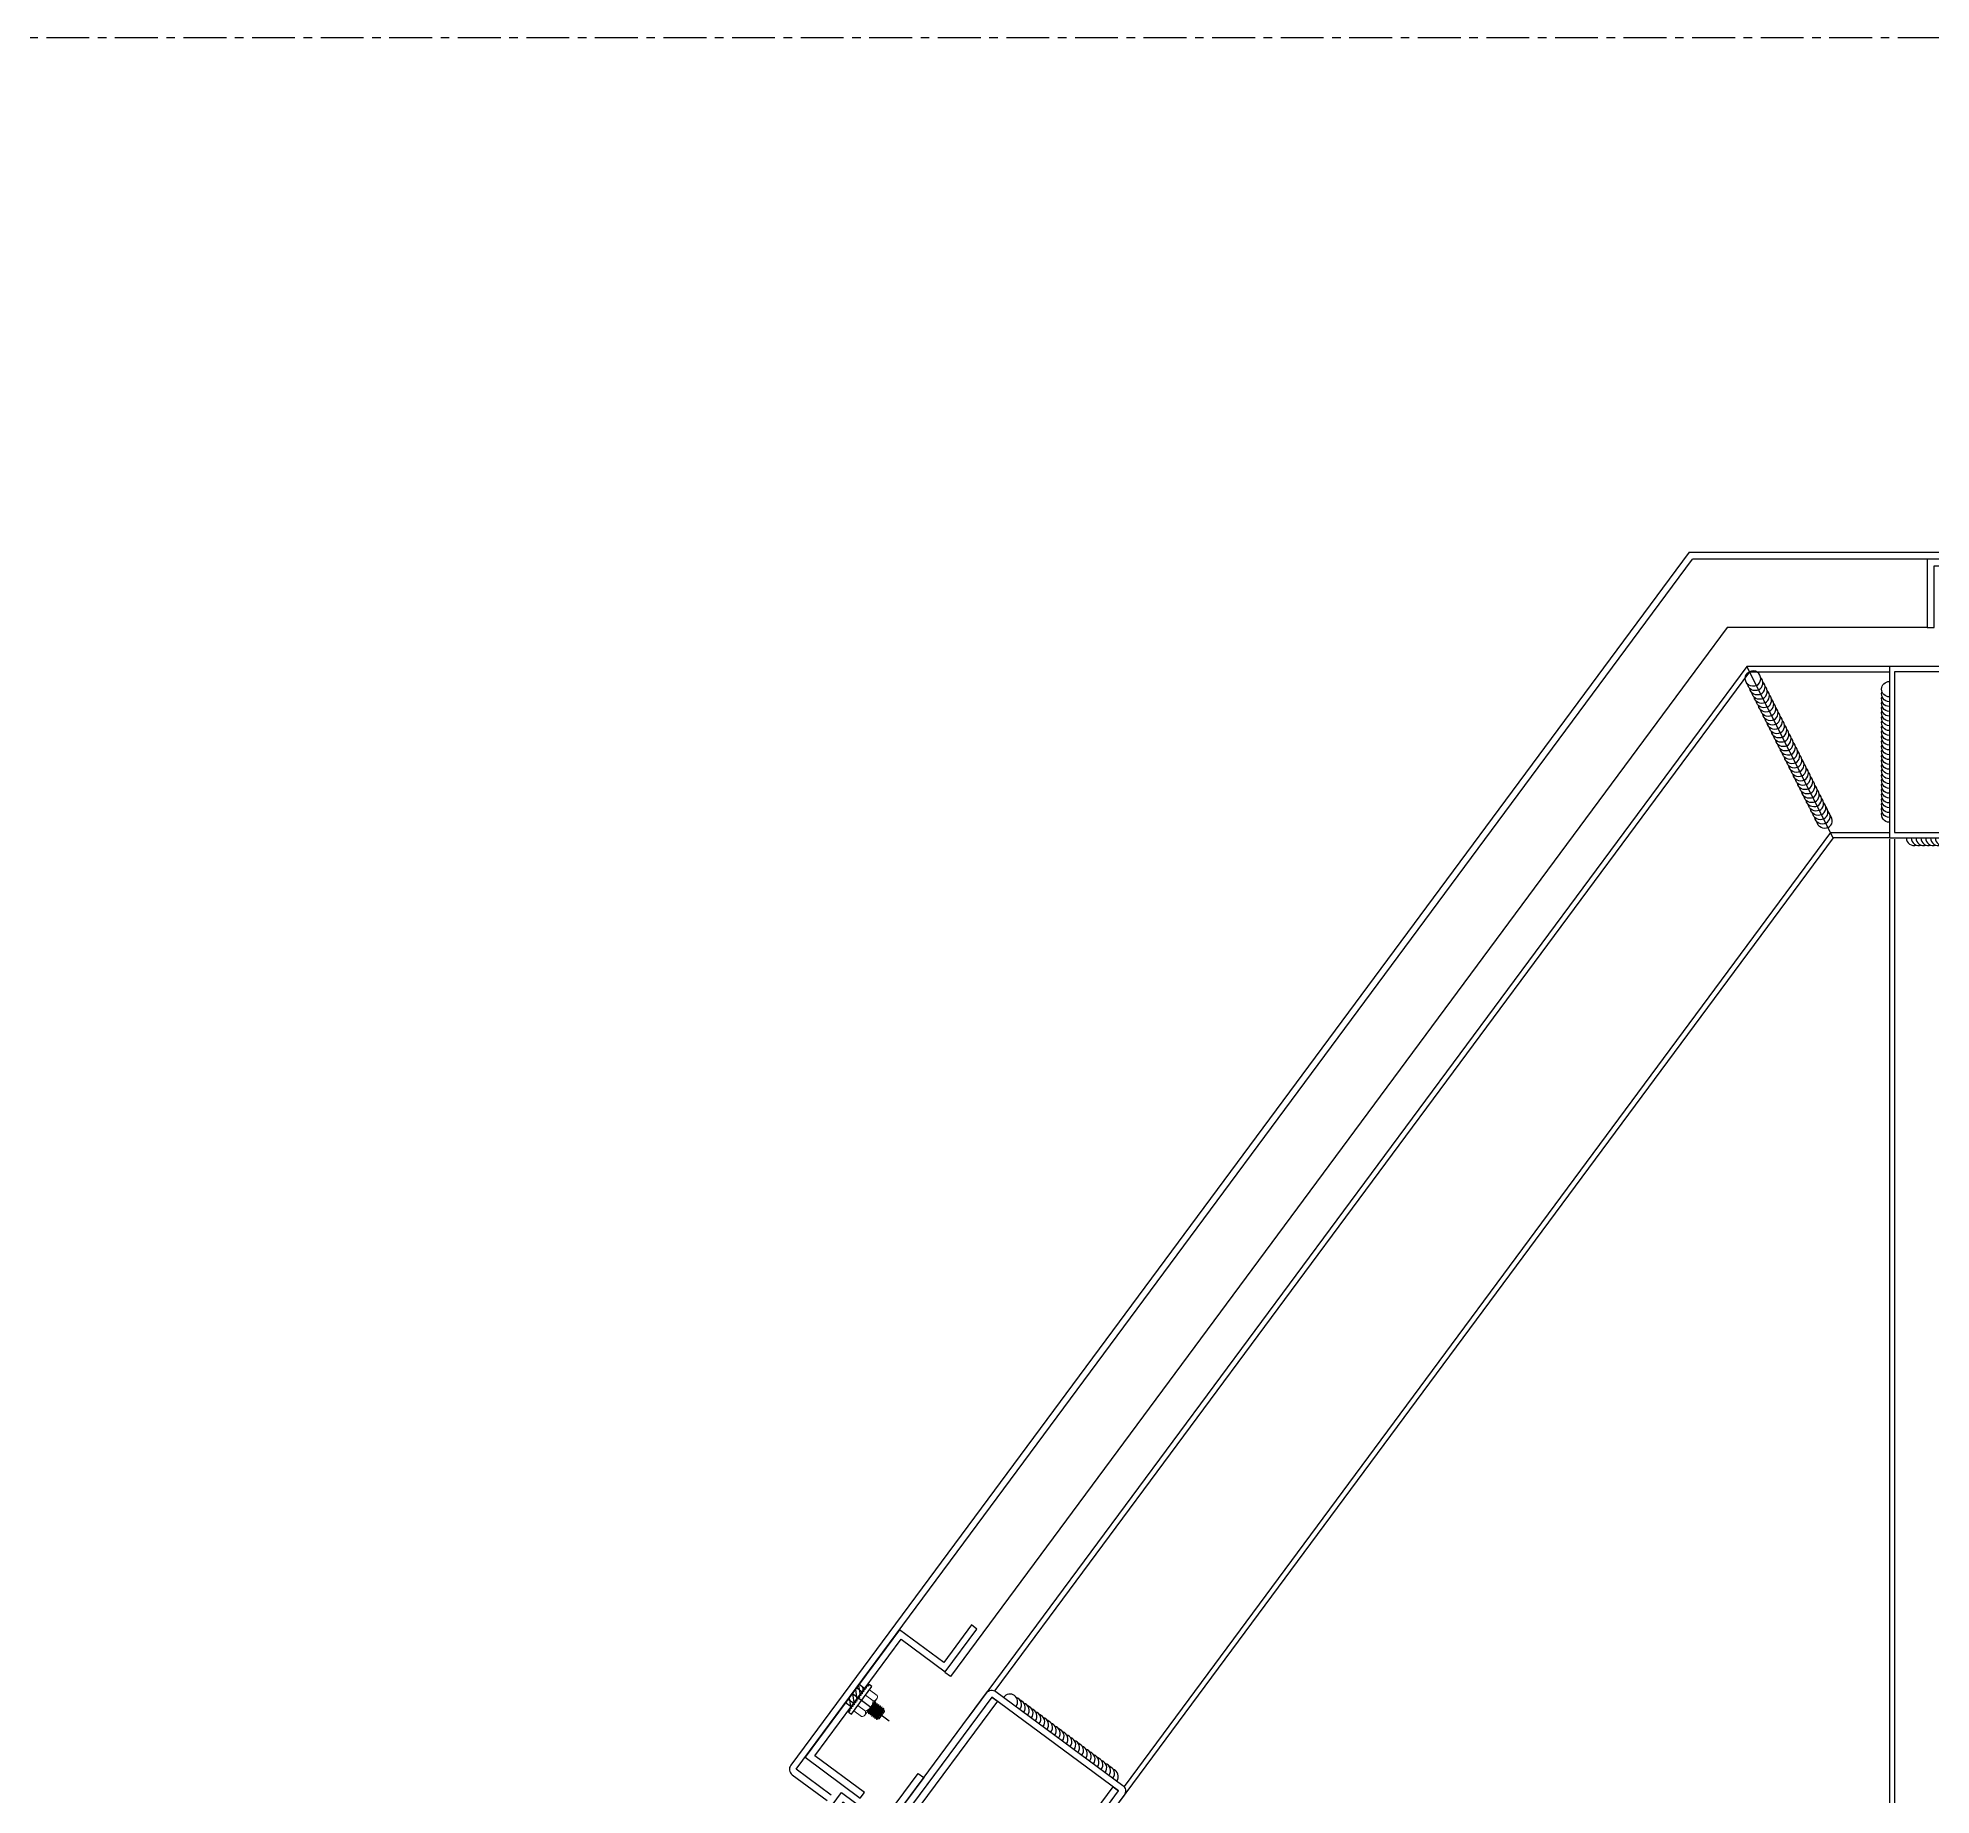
# Model space of a CAD drawing. Extents: x -3378 to 102197, y -3799 to 48702.
# Drawn here: x 55129 to 55957, y 32779 to 33548 of the extents above; entities that cross this region are included whole.
import ezdxf

# ---------------------------------------------------------------- set-up
doc = ezdxf.new("R2010")
doc.units = 0
doc.linetypes.add('CENTER', pattern=[2, 1.25, -0.25, 0.25, -0.25])
for name, color, linetype in [('11', 11, 'Continuous'), ('24WELD', 55, 'Continuous'), ('3', 3, 'Continuous'), ('4', 4, 'Continuous'), ('6', 6, 'Continuous'), ('BCM-DIM', 54, 'Continuous'), ('GM_SECT_15', 15, 'Continuous'), ('中心線 CENTER', 6, 'CENTER'), ('視覺模型鋁擠型暫替', 4, 'Continuous'), ('金屬面材 METAL PANEL', 2, 'Continuous')]:
    doc.layers.add(name, color=color, linetype=linetype)
doc.layers.add('12', color=3, linetype='Continuous', lineweight=9)
doc.layers.add('不顯示', color=254, linetype='Continuous', plot=False)
doc.styles.add('DIM', font='simplex.shx', dxfattribs={"bigfont": 'chineset.shx'})

# ---------------------------------------------------------------- blocks, each defined once
blk = doc.blocks.new('A$C19b21843')
at = {"layer": '11'}
blk.add_lwpolyline([(3.5, 4), (3, 3.5), (3.5, 3), (3, 2.5), (3.5, 2), (3, 1.5), (3.5, 1), (3.5, 0), (5, 0), (5, 15), (3.5, 15), (3.5, 14), (3, 13.5), (3.5, 13), (3, 12.5), (3.5, 12), (3, 11.5), (3.5, 11), (3, 10.5), (3.5, 10), (3, 9.5), (3.5, 9), (3, 8.5), (3.5, 8), (3, 7.5), (3.5, 7), (3, 6.5), (3.5, 6), (3, 5.5), (3.5, 5), (3, 4.5)], close=True, dxfattribs=at)
at = {"layer": '12'}
for p, q in [((5, 13.25), (9.17, 13.25)), ((9.17, 10.37), (5, 10.37)), ((10, 11.81), (10, 3.19)), ((10, 10.03), (10.19, 10.03)), ((10.46, 10.5), (10.89, 4.57)), ((10.73, 10.03), (11.06, 10.03)), ((11.34, 10.5), (11.77, 4.57)), ((11.61, 10.03), (11.94, 10.03)), ((12.21, 10.5), (12.64, 4.57)), ((12.48, 10.03), (12.81, 10.03)), ((13.09, 10.5), (13.52, 4.57)), ((13.36, 10.03), (13.69, 10.03)), ((13.96, 10.5), (14.39, 4.57)), ((14.23, 10.03), (14.56, 10.03)), ((14.84, 10.5), (15.27, 4.57)), ((9.17, 4.63), (5, 4.63)), ((9.17, 1.75), (5, 1.75)), ((10, 4.95), (10.02, 4.57)), ((10.62, 4.97), (10.25, 4.97)), ((11.5, 4.97), (11.13, 4.97)), ((12.38, 4.97), (12, 4.97)), ((13.25, 4.97), (12.88, 4.97)), ((14.12, 4.97), (13.75, 4.97)), ((15, 4.97), (14.63, 4.97))]:
    blk.add_line(p, q, dxfattribs=at)
for points in [[(10, 4.59), (10.02, 4.57), (10.25, 4.97), (10, 8.4)], [(15.11, 10.03), (15.47, 10.03), (15.47, 5.41)], [(15.47, 10.03), (16, 9.5), (16, 5.5), (15.5, 5)]]:
    blk.add_lwpolyline(points, dxfattribs=at)
for points in [[(10.73, 10.03), (10.46, 10.5), (10.19, 10.03), (10.62, 4.97), (10.89, 4.57), (11.13, 4.97)], [(11.61, 10.03), (11.34, 10.5), (11.06, 10.03), (11.5, 4.97), (11.77, 4.57), (12, 4.97)], [(12.48, 10.03), (12.21, 10.5), (11.94, 10.03), (12.38, 4.97), (12.64, 4.57), (12.88, 4.97)], [(13.36, 10.03), (13.09, 10.5), (12.81, 10.03), (13.25, 4.97), (13.52, 4.57), (13.75, 4.97)], [(14.23, 10.03), (13.96, 10.5), (13.69, 10.03), (14.12, 4.97), (14.39, 4.57), (14.63, 4.97)], [(15.11, 10.03), (14.84, 10.5), (14.56, 10.03), (15, 4.97), (15.27, 4.57), (15.5, 4.97)]]:
    blk.add_lwpolyline(points, close=True, dxfattribs=at)
for centre, radius, start, end in [((8.34, 11.81), 1.66, 300, 60), ((4.63, 7.5), 5.37, 327.68598, 32.31401), ((8.34, 3.19), 1.66, 300, 60)]:
    blk.add_arc(centre, radius, start, end, dxfattribs=at)
at = {"layer": '3'}
for p, q in [((0, 12.01), (3.25, 8.75)), ((3, 10.5), (0, 10.5)), ((0, 9.74), (3.12, 6.62)), ((1.77, 12.5), (3.38, 10.88)), ((0, 7.48), (3.49, 3.99)), ((0, 5.22), (2.72, 2.5)), ((0, 4.5), (3, 4.5)), ((0, 2.96), (0.46, 2.5))]:
    blk.add_line(p, q, dxfattribs=at)
at = {"layer": '4'}
blk.add_line((0, 7.5), (20, 7.5), dxfattribs=at)
at = {"layer": '6'}
blk.add_lwpolyline([(0, 12.5), (3, 12.5), (3.5, 12), (3, 11.5), (3.5, 11), (3, 10.5), (3.5, 10), (3, 9.5), (3.5, 9), (3, 8.5), (3.5, 8), (3, 7.5), (3.5, 7), (3, 6.5), (3.5, 6), (3, 5.5), (3.5, 5), (3, 4.5), (3.5, 4), (3, 3.5), (3.5, 3), (3, 2.5), (0, 2.5)], close=True, dxfattribs=at)
blk = doc.blocks.new('75x75x2.3t')
at = {"layer": 'GM_SECT_15'}
for points in [[(0, -75), (75, -75), (75, 0), (0, 0)], [(2.3, -72.7), (72.7, -72.7), (72.7, -2.3), (2.3, -2.3)]]:
    blk.add_lwpolyline(points, close=True, dxfattribs=at)
at = {"layer": '不顯示', "linetype": 'Continuous', "insert": (21.79, -38.48), "char_height": 3.5, "attachment_point": 1, "style": 'DIM'}
blk.add_mtext_dynamic_manual_height_columns('75x75x2.3t', width=3.4858, gutter_width=17.5, heights=[0], dxfattribs=at)
blk = doc.blocks.new('梯形固定件')
at = {"layer": '視覺模型鋁擠型暫替', "linetype": 'Continuous'}
for p, q in [((44.13, 59.58), (46.54, 57.8)), ((3.64, 9.96), (6.05, 8.17))]:
    blk.add_line(p, q, dxfattribs=at)
at = {"layer": '視覺模型鋁擠型暫替', "color": 7, "linetype": 'Continuous'}
for centre, radius, start, end in [((6.05, 8.17), 3, 143.42842, 233.47297), ((6.05, 8.17), 2, 143.42842, 233.4731), ((6.05, 8.17), 1, 143.42842, 233.47346), ((91.52, 7.63), 3, 233.46545, 323.51001), ((91.52, 7.63), 2, 233.46533, 323.51001), ((91.52, 7.63), 1, 233.46496, 323.51001)]:
    blk.add_arc(centre, radius, start, end, dxfattribs=at)
at = {"layer": '視覺模型鋁擠型暫替', "linetype": 'Continuous'}
for radius, start in [(1, 53.472), (3, 53.47248)]:
    blk.add_arc((6.05, 8.17), radius, start, 53.47287, dxfattribs=at)
at = {"layer": '金屬面材 METAL PANEL', "linetype": 'Continuous'}
for points in [[(44.13, 59.58), (3.54, 4.79, 0.61597), (5.96, 0), (84.35, 0, 0.237647), (86.76, 1.21), (99.58, 18.51)], [(3.64, 9.96), (41.72, 61.37, -0.414214), (45.92, 61.99), (101.36, 20.92, -0.414231), (101.99, 16.72), (93.93, 5.85), (91.52, 7.63), (99.58, 18.51), (44.13, 59.58), (6.05, 8.18)]]:
    blk.add_lwpolyline(points, format="xyb", dxfattribs=at)
blk.add_lwpolyline([(46.54, 57.79), (5.96, 3), (84.35, 3), (97.16, 20.3), (99.58, 18.51)], dxfattribs=at)
blk = doc.blocks.new('*U533')
for centre, end in [((-0.29, -9), 16.35291), ((-0.21, -6.5), 16.35291), ((-0.13, -4), 88.14306), ((-0.62, -18.99), 16.35291), ((-0.53, -16.49), 16.35291), ((-0.45, -13.99), 16.35291), ((-0.37, -11.49), 16.35291), ((-0.94, -28.98), 16.35291), ((-0.86, -26.49), 16.35291), ((-0.78, -23.99), 16.35291), ((-0.7, -21.49), 16.35291), ((-1.26, -38.98), 16.35291), ((-1.18, -36.48), 16.35291), ((-1.1, -33.98), 16.35291), ((-1.02, -31.48), 16.35291), ((-1.59, -48.97), 16.35291), ((-1.51, -46.48), 16.35291), ((-1.43, -43.98), 16.35291), ((-1.34, -41.48), 16.35291), ((-1.91, -58.97), 16.35291), ((-1.83, -56.47), 16.35291), ((-1.75, -53.97), 16.35291), ((-1.67, -51.47), 16.35291), ((-2.24, -68.96), 16.35291), ((-2.15, -66.47), 16.35291), ((-2.07, -63.97), 16.35291), ((-1.99, -61.47), 16.35291)]:
    blk.add_arc(centre, 4, 268.14306, end)
blk = doc.blocks.new('*U534')
for centre, end in [((-68.96, 2.24), 286.35291), ((-66.47, 2.15), 286.35291), ((-63.97, 2.07), 286.35291), ((-61.47, 1.99), 286.35291), ((-58.97, 1.91), 286.35291), ((-56.47, 1.83), 286.35291), ((-53.97, 1.75), 286.35291), ((-51.47, 1.67), 286.35291), ((-48.97, 1.59), 286.35291), ((-46.48, 1.51), 286.35291), ((-43.98, 1.43), 286.35291), ((-41.48, 1.34), 286.35291), ((-38.98, 1.26), 286.35291), ((-36.48, 1.18), 286.35291), ((-33.98, 1.1), 286.35291), ((-31.48, 1.02), 286.35291), ((-28.98, 0.94), 286.35291), ((-26.49, 0.86), 286.35291), ((-23.99, 0.78), 286.35291), ((-21.49, 0.7), 286.35291), ((-18.99, 0.62), 286.35291), ((-16.49, 0.53), 286.35291), ((-13.99, 0.45), 286.35291), ((-11.49, 0.37), 286.35291), ((-9, 0.29), 286.35291), ((-6.5, 0.21), 286.35291), ((-4, 0.13), 358.14306)]:
    blk.add_arc(centre, 4, 178.14306, end)
blk = doc.blocks.new('*U535')
for centre, end in [((-76.76, 39.88), 260.75881), ((-74.54, 38.72), 260.75881), ((-72.32, 37.57), 260.75881), ((-70.11, 36.42), 260.75881), ((-67.89, 35.27), 260.75881), ((-65.67, 34.11), 260.75881), ((-63.45, 32.96), 260.75881), ((-61.23, 31.81), 260.75881), ((-59.01, 30.66), 260.75881), ((-56.79, 29.5), 260.75881), ((-54.58, 28.35), 260.75881), ((-52.36, 27.2), 260.75881), ((-50.14, 26.05), 260.75881), ((-47.92, 24.89), 260.75881), ((-45.7, 23.74), 260.75881), ((-43.48, 22.59), 260.75881), ((-41.26, 21.44), 260.75881), ((-39.05, 20.28), 260.75881), ((-36.83, 19.13), 260.75881), ((-34.61, 17.98), 260.75881), ((-32.39, 16.83), 260.75881), ((-30.17, 15.67), 260.75881), ((-27.95, 14.52), 260.75881), ((-25.73, 13.37), 260.75881), ((-23.52, 12.22), 260.75881), ((-21.3, 11.06), 260.75881), ((-19.08, 9.91), 260.75881), ((-16.86, 8.76), 260.75881), ((-14.64, 7.61), 260.75881), ((-12.42, 6.45), 260.75881), ((-10.21, 5.3), 260.75881), ((-7.99, 4.15), 260.75881), ((-5.77, 3), 260.75881), ((-3.55, 1.84), 332.54896)]:
    blk.add_arc(centre, 4, 152.54896, end)
blk = doc.blocks.new('*U564')
for centre, end in [((-76.76, 39.88), 260.75881), ((-74.54, 38.72), 260.75881), ((-72.32, 37.57), 260.75881), ((-70.11, 36.42), 260.75881), ((-67.89, 35.27), 260.75881), ((-65.67, 34.11), 260.75881), ((-63.45, 32.96), 260.75881), ((-61.23, 31.81), 260.75881), ((-59.01, 30.66), 260.75881), ((-56.79, 29.5), 260.75881), ((-54.58, 28.35), 260.75881), ((-52.36, 27.2), 260.75881), ((-50.14, 26.05), 260.75881), ((-47.92, 24.89), 260.75881), ((-45.7, 23.74), 260.75881), ((-43.48, 22.59), 260.75881), ((-41.26, 21.44), 260.75881), ((-39.05, 20.28), 260.75881), ((-36.83, 19.13), 260.75881), ((-34.61, 17.98), 260.75881), ((-32.39, 16.83), 260.75881), ((-30.17, 15.67), 260.75881), ((-27.95, 14.52), 260.75881), ((-25.73, 13.37), 260.75881), ((-23.52, 12.22), 260.75881), ((-21.3, 11.06), 260.75881), ((-19.08, 9.91), 260.75881), ((-16.86, 8.76), 260.75881), ((-14.64, 7.61), 260.75881), ((-12.42, 6.45), 260.75881), ((-10.21, 5.3), 260.75881), ((-7.99, 4.15), 260.75881), ((-5.77, 3), 260.75881), ((-3.55, 1.84), 332.54896)]:
    blk.add_arc(centre, 4, 152.54896, end)
blk = doc.blocks.new('*U565')
for centre, end in [((-5.59, -7.05), 339.82212), ((-4.04, -5.09), 339.82212), ((-2.48, -3.14), 51.61227), ((-13.35, -16.85), 339.82212), ((-11.8, -14.89), 339.82212), ((-10.25, -12.93), 339.82212), ((-8.69, -10.97), 339.82212), ((-7.14, -9.01), 339.82212), ((-21.11, -26.65), 339.82212), ((-19.56, -24.69), 339.82212), ((-18.01, -22.73), 339.82212), ((-16.46, -20.77), 339.82212), ((-14.9, -18.81), 339.82212), ((-28.88, -36.45), 339.82212), ((-27.32, -34.49), 339.82212), ((-25.77, -32.53), 339.82212), ((-24.22, -30.57), 339.82212), ((-22.67, -28.61), 339.82212), ((-36.64, -46.25), 339.82212), ((-35.09, -44.29), 339.82212), ((-33.53, -42.33), 339.82212), ((-31.98, -40.37), 339.82212), ((-30.43, -38.41), 339.82212), ((-42.85, -54.08), 339.82212), ((-41.3, -52.12), 339.82212), ((-39.74, -50.16), 339.82212), ((-38.19, -48.21), 339.82212)]:
    blk.add_arc(centre, 4, 231.61227, end)

msp = doc.modelspace()

# ---------------------------------------------------------------- linework, layer by layer
at = {"layer": 'GM_SECT_15'}
for p, q in [((55876.286, 33273.105, 0), (55535.546, 32813.139, 0)), ((55938.621, 33273.106, 0), (55876.286, 33273.106, 0)), ((55914.065, 33198.106, 0), (55876.286, 33273.106, 0)), ((55877.445, 33270.806, 0), (55547.24, 32825.053, 0)), ((55877.445, 33270.806, 0), (55938.621, 33270.806, 0)), ((55914.065, 33198.106, 0), (55595.812, 32768.495, 0)), ((55912.906, 33200.406, 0), (55603.808, 32783.153, 0)), ((55912.906, 33200.406, 0), (55938.621, 33200.406, 0)), ((55938.621, 33198.106, 0), (55914.065, 33198.106, 0)), ((55938.631, 33197.576, 0), (55938.631, 32687.649, 0)), ((55938.631, 33197.576, 0), (55938.631, 32614.349, 0)), ((55940.931, 33197.576, 0), (55940.931, 32616.953, 0))]:
    msp.add_line(p, q, dxfattribs=at)
at = {"layer": '中心線 CENTER', "ltscale": 15}
msp.add_line((73331.115, 33548.085), (54300.371, 33548.085, 0), dxfattribs=at)
at = {"layer": '金屬面材 METAL PANEL', "linetype": 'Continuous'}
for p, q in [((55867.733, 33290.086, 0), (55527.859, 32831.249, 0)), ((55955.427, 33290.085, 0), (55867.733, 33290.085, 0)), ((55527.859, 32831.249, 0), (55525.448, 32833.035, 0))]:
    msp.add_line(p, q, dxfattribs=at)
at = {"layer": '金屬面材 METAL PANEL', "elevation": 0}
msp.add_lwpolyline([(55851.11, 33323.085), (55458.018, 32792.409, 0.4141913), (55458.643, 32788.213), (55473.91, 32776.903)], format="xyb", dxfattribs=at)
for points in [[(55851.111, 33323.085), (56022.621, 33323.085), (56022.621, 33320.085), (55852.548, 33320.085)], [(55475.695, 32779.313), (55460.429, 32790.624), (55852.577, 33320.025)]]:
    msp.add_lwpolyline(points, dxfattribs=at)
at = {"layer": '金屬面材 METAL PANEL', "linetype": 'Continuous', "elevation": 0}
msp.add_lwpolyline([(55958.223, 33290.085), (55958.223, 33317.085), (56019.621, 33317.085), (56019.621, 33283.585), (56037.023, 33283.585), (56037.023, 33286.585), (56022.621, 33286.585), (56022.621, 33320.085), (55955.223, 33320.085), (55955.223, 33290.085)], close=True, dxfattribs=at)
for points in [[(55490.209, 32780.426), (55468.513, 32796.497), (55506.283, 32847.483), (55525.568, 32833.196), (55539.471, 32851.964), (55537.06, 32853.75), (55524.943, 32837.393), (55505.658, 32851.679), (55464.316, 32795.872), (55488.423, 32778.015), (55490.209, 32780.426)], [(55513.808, 32788.829), (55516.219, 32787.044), (55498.501, 32763.131), (55480.851, 32776.206), (55470.768, 32762.595), (55468.357, 32764.381), (55480.226, 32780.403), (55497.876, 32767.328), (55513.806, 32788.831)]]:
    msp.add_lwpolyline(points, dxfattribs=at)

# ---------------------------------------------------------------- block references
at = {"layer": '24WELD'}
for name, p, xscale, yscale, zscale, rotation in [('*U564', (55877.451, 33270.793, 0), 0.8437500000000009, 0.8437500000000009, 0.8437500000000009, 144.1861634148146), ('*U535', (55877.451, 33270.793, 0), -0.8437500000000008, 0.8437500000000009, 0.8437500000000008, 269.2840761945227), ('*U534', (55938.621, 33266.521, 0), -0.8437500000000008, 0.8437500000000008, 0.8437500000000008, 268.1430628016458), ('*U533', (56007.681, 33198.101, 0), 0.8437500000000009, 0.8437500000000009, 0.8437500000000009, 271.8569371983542), ('*U565', (55551.166, 32822.151, 0), 0.8437500000000009, 0.8437500000000009, 0.8437500000000009, 91.85693719835425)]:
    msp.add_blockref(name, p, dxfattribs=dict(at, xscale=xscale, yscale=yscale, zscale=zscale, rotation=rotation))
at = {"layer": 'BCM-DIM', "rotation": 323.4692114219552}
msp.add_blockref('A$C19b21843', (55480.523, 32817.749, 0), dxfattribs=at)
at = {"layer": 'GM_SECT_15', "rotation": 359.9999972778685}
msp.add_blockref('75x75x2.3t', (55938.621, 33273.106, 0), dxfattribs=at)
at = {"layer": '視覺模型鋁擠型暫替', "linetype": 'Continuous'}
msp.add_blockref('梯形固定件', (55501.883, 32762.649, 0), dxfattribs=at)

doc.saveas('drawing.dxf')
